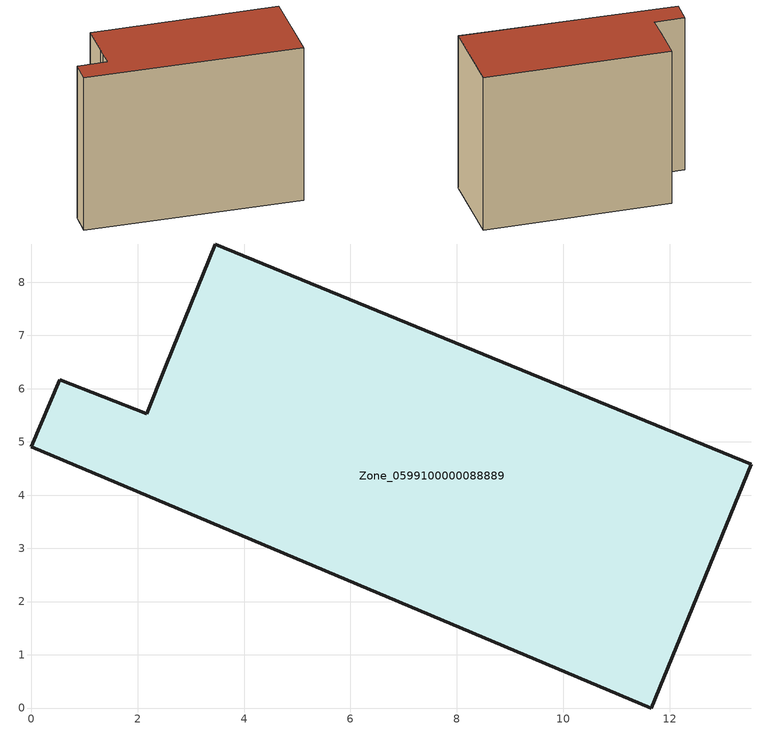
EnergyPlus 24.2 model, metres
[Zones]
Zone_0599100000088889
 floor ground (C_G): 11.65,0 0,4.91 0.54,6.17 2.17,5.53 2.52,6.4 2.66,6.75 3.46,8.72 13.53,4.58 z0
 wall outside (C_F): 0,4.91 11.65,0 13.53,4.58 3.46,8.72 2.66,6.75 2.52,6.4 2.17,5.53 0.54,6.17 0,4.91 z0:9.67
 roof outside (C_R): 2.66,6.75 2.52,6.4 2.17,5.53 0.54,6.17 0,4.91 11.65,0 13.53,4.58 3.46,8.72 z9.67
[BUILDING]
Pand.0599100000088889: North Axis=0; Terrain=City; Loads Convergence Tolerance Value=0.04; Temperature Convergence Tolerance Value=0.4; Solar Distribution=FullExterior; Maximum Number of Warmup Days=25; Minimum Number of Warmup Days=1
[Site:Location]
Rotterdam.The.Hague.AP_ZH_NLD Design_Conditions: Latitude=51.96; Longitude=4.45; Time Zone=1; Elevation=-4.5
[SITE:GROUNDTEMPERATURE:BUILDINGSURFACE]
18, 18, 18, 18, 18, 18, 18, 18, 18, 18, 18, 18
[MATERIAL] Thermal Absorptance=0.9; Solar Absorptance=0.7; Visible Absorptance=0.7
Name | Roughness | Thickness | Conductivity | Density | Specific Heat
G.TI.1946 | MediumSmooth | 0.15 | 1 | 540 | 1210
F.TI.1946 | Rough | 0.3 | 0.857143 | 1920 | 840
R.TI.1946 | MediumRough | 0.2 | 0.1 | 1500 | 1000
[CONSTRUCTION]
C_G: G.TI.1946
C_F: F.TI.1946
C_R: R.TI.1946
[ZONE]
Zone_0599100000088889: Type=1; Multiplier=1; Ceiling Height=Autocalculate; Volume=Autocalculate; Floor Area=autocalculate; Part of Total Floor Area=Yes
[ZONEINFILTRATION:DESIGNFLOWRATE]
Infil_Zone_0599100000088889: Zone or ZoneList or Space or SpaceList=Zone_0599100000088889; Schedule=AlwaysOn; Design Flow Rate Calculation Method=Flow/Area; Flow Rate per Floor Area=0.003; Constant Term Coefficient=1; Temperature Term Coefficient=0; Velocity Term Coefficient=0; Velocity Squared Term Coefficient=0
[HVACTEMPLATE:ZONE:IDEALLOADSAIRSYSTEM]
Zone_0599100000088889: Maximum Heating Supply Air Temperature=50; Minimum Cooling Supply Air Temperature=13; Maximum Heating Supply Air Humidity Ratio=0.0156; Minimum Cooling Supply Air Humidity Ratio=0.0077; Heating Limit=NoLimit; Cooling Limit=NoLimit; Dehumidification Control Type=ConstantSensibleHeatRatio; Cooling Sensible Heat Ratio=0.7; Dehumidification Setpoint=60; Humidification Control Type=None; Humidification Setpoint=30; Outdoor Air Method=None; Outdoor Air Flow Rate per Person=0.00944; Outdoor Air Flow Rate per Zone Floor Area=0; Outdoor Air Flow Rate per Zone=0; Demand Controlled Ventilation Type=None; Outdoor Air Economizer Type=NoEconomizer; Heat Recovery Type=None; Sensible Heat Recovery Effectiveness=0.7; Latent Heat Recovery Effectiveness=0.65
[ZONECONTROL:THERMOSTAT]
ThermostatControl_Zone_0599100000088889: Zone or ZoneList=Zone_0599100000088889; Control Type Schedule=DualSetpointControlType; Control 1=Thermostat_Zone_0599100000088889; Temperature Difference Between Cutout And Setpoint=0
[THERMOSTATSETPOINT:DUALSETPOINT]
Thermostat_Zone_0599100000088889: Heating Setpoint Temperature Schedule=HeatingSetpoint_Zone_0599100000088889; Cooling Setpoint Temperature Schedule=CoolingSetpoint_Zone_0599100000088889
[SCHEDULE:COMPACT]
HeatingSetpoint_Zone_0599100000088889: Through: 12/31, For: AllDays, Until: 24:00, 21
CoolingSetpoint_Zone_0599100000088889: Through: 12/31, For: AllDays, Until: 24:00, 24
DualSetpointControlType: Through: 12/31, For: AllDays, Until: 24:00, 4
AlwaysOn: Through: 12/31, For: AllDays, Until: 24:00, 1
